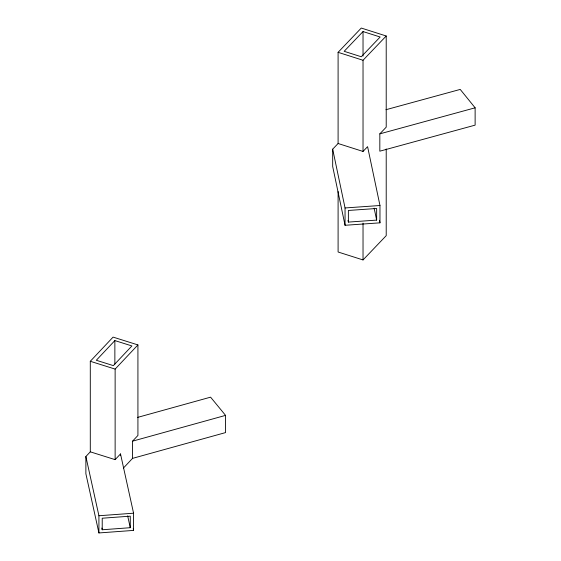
<?xml version="1.0" encoding="UTF-8"?>
<svg xmlns="http://www.w3.org/2000/svg" width="561" height="561" viewBox="0 0 561 561"><rect width="100%" height="100%" fill="white"/><g stroke="black" fill="none" stroke-linecap="round" stroke-linejoin="round"><path stroke-width="0.84" d="M90.293 451.836L115.131 459.641L120.517 453.933L133.574 513.203L133.574 530.404L98.918 532.95L85.875 473.729L85.875 456.528L90.293 451.836L90.293 361.291L113.084 337.112L137.922 344.917L137.922 435.462L132.543 441.17L132.543 458.372L123.378 468.098M114.865 340.583L96.31 360.267L113.357 365.625L131.905 345.941L114.865 340.583L114.865 364.089M115.131 459.641L115.131 369.096L137.922 344.917M338.094 143.504L363.03 151.442L367.588 146.666L379.972 205.508L379.972 222.836L345.05 225.284L332.68 166.491L332.68 149.17L338.094 143.504L338.094 52.327L361.277 28.05L386.213 35.988L386.213 127.165L379.825 133.855L379.825 151.182L475.125 125.138L475.125 107.81L460.223 89.416L385.961 109.711M363.03 31.556L344.159 51.31L361.277 56.759L380.148 36.998L363.03 31.556L363.03 56.072M363.03 151.442L363.03 60.265L386.213 35.988M338.094 191.56L338.094 252.001L363.03 259.939L386.213 235.662L386.213 148.946M137.634 417.391L210.585 397.16L225.564 415.385L225.564 432.587L132.543 458.372M132.543 441.17L225.564 415.385M379.825 133.855L475.125 107.81M85.875 456.528L98.918 515.748L133.574 513.203M102.221 529.766L130.271 527.705L130.271 516.162L102.221 518.224L102.221 529.766L101.843 528.062M332.68 149.17L345.05 207.956L379.972 205.508M348.381 222.086L376.648 220.101L376.648 208.482L348.381 210.459L348.381 222.086L348.023 220.396M90.293 361.291L115.131 369.096M338.094 52.327L363.03 60.265M133.195 528.714L133.574 530.404M127.663 515.875L130.271 527.705M379.432 220.277L379.972 222.836M374.138 208.187L376.648 220.101M363.03 223.152L363.03 259.939M345.05 207.956L345.05 225.284M120.517 453.933L120.517 455.651M98.918 515.748L98.918 532.95"/></g></svg>
